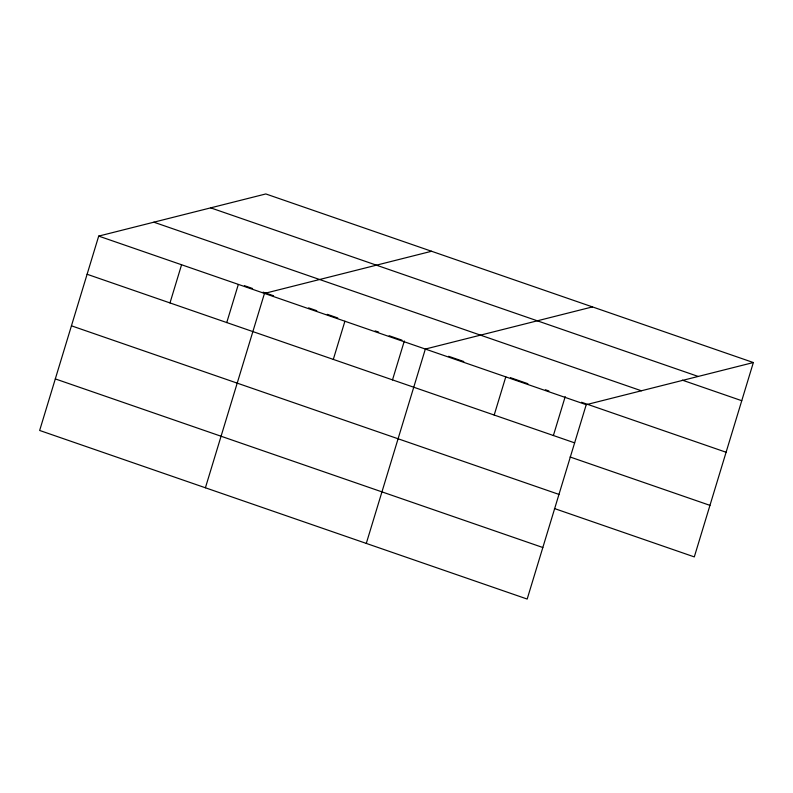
<?xml version="1.0" encoding="UTF-8"?>
<svg xmlns="http://www.w3.org/2000/svg" width="793" height="793" viewBox="0 0 793 793"><rect width="100%" height="100%" fill="white"/><g stroke="black" fill="none" stroke-linecap="round" stroke-linejoin="round"><path stroke-width="1.19" d="M753.35 362.54L265.824 193.948L98.699 236.096L39.65 430.46L527.176 599.052L586.225 404.688L753.35 362.54L694.301 556.904L554.396 508.521M169.989 302.926L181.577 264.763M226.739 322.602L238.207 284.836M205.407 487.784L264.466 293.42L431.58 251.262M333.308 359.407L344.905 321.234M392.495 379.926L404.331 340.98M366.287 543.423L425.345 349.049L592.47 306.901M494.188 415.036L505.785 376.873M553.375 435.555L565.211 396.619M210.68 207.855L698.197 376.447M682.297 380.144L741.752 400.703M153.852 222.189L641.378 390.78M244.403 285.678L252.58 288.503M263.088 292.141L273.585 295.769M308.606 307.882L316.784 310.707M327.281 314.335L337.788 317.973M375.148 330.889L378.648 332.098M389.155 335.736L401.992 340.177M448.63 356.295L463.786 361.539M510.414 377.666L527.9 383.713M545.396 389.76L548.885 390.969M581.537 402.259L726.091 452.248M98.699 236.096L586.225 404.688M87.111 274.269L574.628 442.861M570.058 456.976L709.953 505.359M71.449 325.814L558.966 494.406M55.312 378.915L542.828 547.507"/></g></svg>
